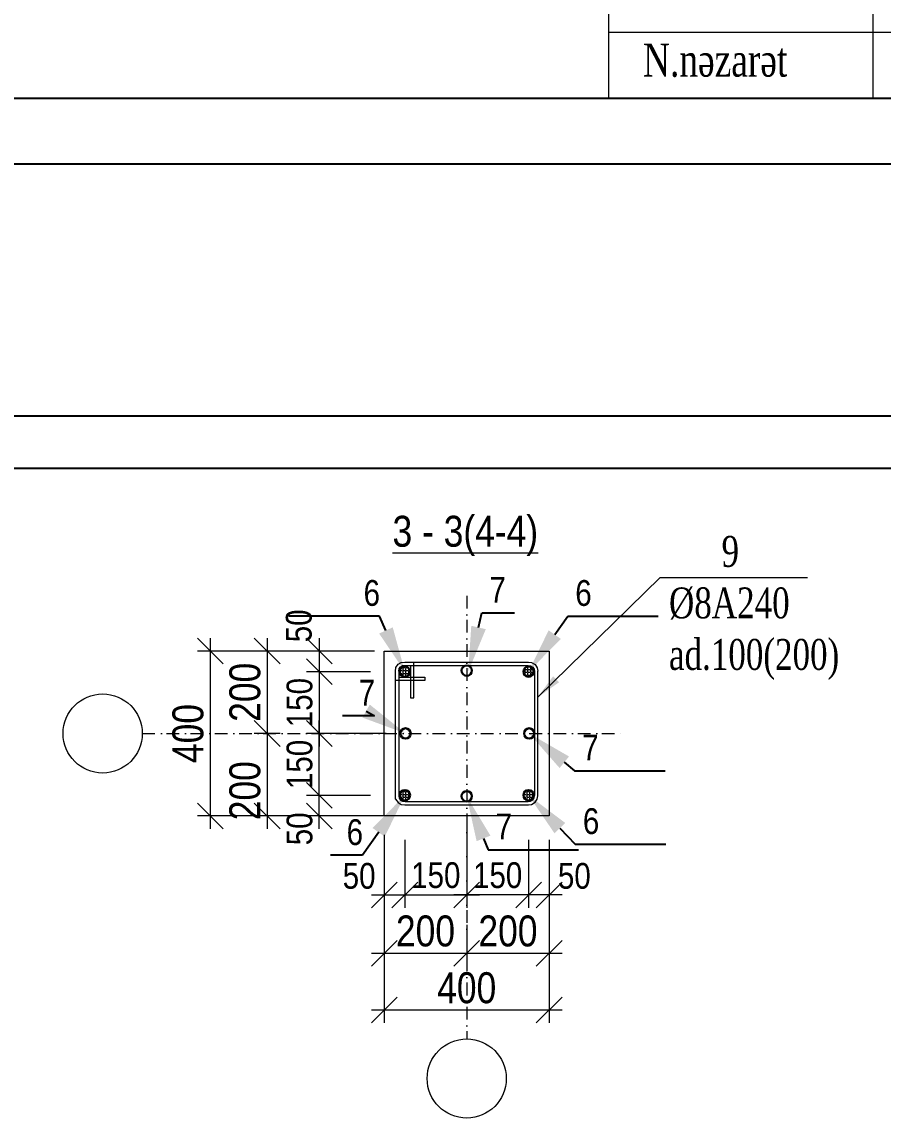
# Model space of a CAD drawing. Header units: millimetres. Extents: x -149347 to 251215, y -2929184 to -2541447.
# Drawn here: x -15962 to -7608, y -2682506 to -2671868 of the extents above; entities that cross this region are included whole.
import ezdxf
from ezdxf import colors
from ezdxf.entities.mleader import LeaderData, LeaderLine
from ezdxf.math import Vec2, Vec3

# ---------------------------------------------------------------- set-up
doc = ezdxf.new("R2010")
doc.units = ezdxf.units.MM
doc.linetypes.add('CENTER', pattern=[1524, 952.5, -190.5, 190.5, -190.5])
doc.linetypes.add('Dot & Dashed', pattern=[469.194434, 246.944437, -123.472219, 0, -98.777778])
for name, color, linetype, lineweight in [('Ishare xetleri', 95, 'Continuous', 5), ('Oxlar- - -', 84, 'CENTER', 5), ('Xamut', 5, 'Continuous', 15)]:
    doc.layers.add(name, color=color, linetype=linetype, lineweight=lineweight)
doc.layers.add('Text', color=7, linetype='Continuous')
doc.styles.add('400', font='times.ttf', dxfattribs={"width": 0.75, "height": 300})
doc.styles.add('style1', font='A3TI(LA).TTF', dxfattribs={"height": 400})
doc.styles.add('style6', font='ARIALN.TTF', dxfattribs={"height": 300})
doc.dimstyles.new('DIM_100', dxfattribs={"dimscale": 100, "dimtxt": 250, "dimasz": 2.5, "dimexe": 1.25, "dimexo": 0.625, "dimtad": 1, "dimdec": 0, "dimtxsty": 'style1', "dimblk": 'OBLIQUE', "dimcen": 2.5, "dimdle": 1.25, "dimclrd": 251, "dimclre": 251, "dimaunit": 1, "dimadec": 3, "dimazin": 0, "dimtfac": 1, "dimtdec": 0, "dimtmove": 1, "dimatfit": 3, "dimfxl": 1.25, "dimlwd": 5, "dimlwe": 5, "dimarcsym": 0})
pattern_1 = [(0, (-1734877.308, -77396.46), (0, 27.94), [20.32, -7.62]), (90, (-1734877.308, -77396.46), (-27.94, 2e-15), [20.32, -7.62])]
pattern_2 = [(0, (-1734877.308, -78596.445), (0, 27.94), [20.32, -7.62]), (90, (-1734877.308, -78596.445), (-27.94, 2e-15), [20.32, -7.62])]
pattern_3 = [(0, (-1736077.308, -77396.46), (0, 27.94), [20.32, -7.62]), (90, (-1736077.308, -77396.46), (-27.94, 2e-15), [20.32, -7.62])]
pattern_4 = [(0, (-10997, -2678123.58), (0, 27.94), [20.32, -7.62]), (90, (-10997, -2678123.58), (-27.94, 2e-15), [20.32, -7.62])]

# ---------------------------------------------------------------- blocks, each defined once
blk = doc.blocks.new('mekteb')
at = {"color": 0, "lineweight": 25}
for p, q in [((99643.1, -1821465.8), (139843.2, -1821465.8)), ((139843.2, -1849866.4), (99643.1, -1849866.4))]:
    blk.add_line(p, q, dxfattribs=at)
at = {"color": 0, "lineweight": 25, "ltscale": 15}
for p, q in [((139343.2, -1821965.8), (101643.2, -1821965.8)), ((101643.2, -1849366.4), (139343.2, -1849366.4))]:
    blk.add_line(p, q, dxfattribs=at)
at = {"linetype": 'Continuous', "lineweight": 15}
for p, q in [((122843.3, -1843866.5), (122843.3, -1849366.4)), ((120843.4, -1848866.4), (127343.3, -1848866.4)), ((120843.4, -1849366.4), (139343.2, -1849366.4))]:
    blk.add_line(p, q, dxfattribs=at)
blk.add_lwpolyline([(120843.4, -1849366.4), (139343.2, -1849366.4), (139343.2, -1843866.5), (120843.4, -1843866.5)], close=True, dxfattribs=at)
at = {"lineweight": 25, "ltscale": 15, "insert": (121104.5, -1848952.7), "char_height": 249.995, "width": 7544.035, "attachment_point": 1, "style": '400'}
blk.add_mtext('{\\fTimes New Roman|b0|i0|c238|p18;N.nəzarət}', dxfattribs=at)
blk = doc.blocks.new('_Oblique')
at = {"color": 0, "linetype": 'ByBlock', "lineweight": -2}
blk.add_line((-0.5, -0.5), (0.5, 0.5), dxfattribs=at)
blk = doc.blocks.new('*D1454')
at = {"color": 251, "lineweight": 5, "ltscale": 15, "transparency": 16777216}
for p, q in [((-12447, -2679758), (-12447, -2681583)), ((-10847, -2679805), (-10847, -2681583))]:
    blk.add_line(p, q, dxfattribs=at)
at = {"color": 251, "linetype": 'ByBlock', "lineweight": 5, "ltscale": 15, "transparency": 16777216}
blk.add_line((-10722, -2681458), (-12572, -2681458), dxfattribs=at)
at = {"layer": 'Defpoints', "color": 0, "lineweight": 15, "ltscale": 15, "transparency": 16777216}
for p in [(-12447, -2679695), (-10847, -2679742), (-12447, -2681458)]:
    blk.add_point(p, dxfattribs=at)
at = {"color": 251, "lineweight": 5, "ltscale": 15, "transparency": 16777216, "xscale": 250, "yscale": 250, "zscale": 250, "rotation": 180}
blk.add_blockref('_Oblique', (-12447, -2681458), dxfattribs=at)
at = {"color": 251, "lineweight": 5, "ltscale": 15, "transparency": 16777216, "xscale": 250, "yscale": 250, "zscale": 250}
blk.add_blockref('_Oblique', (-10847, -2681458), dxfattribs=at)
at = {"color": 0, "lineweight": 15, "ltscale": 15, "transparency": 16777216, "insert": (-11647, -2681243), "char_height": 300, "attachment_point": 5, "style": 'style6'}
blk.add_mtext('400', dxfattribs=at)
blk = doc.blocks.new('*D1455')
at = {"color": 251, "lineweight": 5, "ltscale": 15, "transparency": 16777216}
for p, q in [((-12447, -2679758), (-12447, -2681583)), ((-10847, -2679805), (-10847, -2681583))]:
    blk.add_line(p, q, dxfattribs=at)
at = {"color": 251, "linetype": 'ByBlock', "lineweight": 5, "ltscale": 15, "transparency": 16777216}
blk.add_line((-10722, -2681458), (-12572, -2681458), dxfattribs=at)
at = {"layer": 'Defpoints', "color": 0, "lineweight": 15, "ltscale": 15, "transparency": 16777216}
for p in [(-12447, -2679695), (-10847, -2679742), (-12447, -2681458)]:
    blk.add_point(p, dxfattribs=at)
at = {"color": 251, "lineweight": 5, "ltscale": 15, "transparency": 16777216, "xscale": 250, "yscale": 250, "zscale": 250, "rotation": 180}
blk.add_blockref('_Oblique', (-12447, -2681458), dxfattribs=at)
at = {"color": 251, "lineweight": 5, "ltscale": 15, "transparency": 16777216, "xscale": 250, "yscale": 250, "zscale": 250}
blk.add_blockref('_Oblique', (-10847, -2681458), dxfattribs=at)
at = {"color": 0, "lineweight": 15, "ltscale": 15, "transparency": 16777216, "insert": (-11647, -2681243), "char_height": 300, "attachment_point": 5, "style": 'style6'}
blk.add_mtext('400', dxfattribs=at)
blk = doc.blocks.new('*D1456')
at = {"color": 251, "lineweight": 5, "ltscale": 15, "transparency": 16777216}
for p, q in [((-12447, -2679805), (-12447, -2680465)), ((-12247, -2679805), (-12247, -2680465))]:
    blk.add_line(p, q, dxfattribs=at)
at = {"color": 251, "linetype": 'ByBlock', "lineweight": 5, "ltscale": 15, "transparency": 16777216}
blk.add_line((-12572, -2680340), (-12122, -2680340), dxfattribs=at)
at = {"layer": 'Defpoints', "color": 0, "lineweight": 15, "ltscale": 15, "transparency": 16777216}
for p in [(-12447, -2679742), (-12247, -2679742), (-12247, -2680340)]:
    blk.add_point(p, dxfattribs=at)
at = {"color": 251, "lineweight": 5, "ltscale": 15, "transparency": 16777216, "xscale": 250, "yscale": 250, "zscale": 250, "rotation": 180}
blk.add_blockref('_Oblique', (-12447, -2680340), dxfattribs=at)
at = {"color": 251, "lineweight": 5, "ltscale": 15, "transparency": 16777216, "xscale": 250, "yscale": 250, "zscale": 250}
blk.add_blockref('_Oblique', (-12247, -2680340), dxfattribs=at)
at = {"color": 0, "lineweight": 15, "ltscale": 15, "transparency": 16777216, "insert": (-12691, -2680157), "char_height": 300, "attachment_point": 5, "style": 'style6'}
blk.add_mtext('{\\H0.83333x;50}', dxfattribs=at)
blk = doc.blocks.new('*D1457')
at = {"color": 251, "lineweight": 5, "ltscale": 15, "transparency": 16777216}
for p, q in [((-11647, -2680629), (-11647, -2681033)), ((-12447, -2680827), (-12447, -2681033))]:
    blk.add_line(p, q, dxfattribs=at)
at = {"color": 251, "linetype": 'ByBlock', "lineweight": 5, "ltscale": 15, "transparency": 16777216}
blk.add_line((-11522, -2680908), (-12572, -2680908), dxfattribs=at)
at = {"layer": 'Defpoints', "color": 0, "lineweight": 15, "ltscale": 15, "transparency": 16777216}
for p in [(-11647, -2680567), (-12447, -2680765), (-12447, -2680908)]:
    blk.add_point(p, dxfattribs=at)
at = {"color": 251, "lineweight": 5, "ltscale": 15, "transparency": 16777216, "xscale": 250, "yscale": 250, "zscale": 250, "rotation": 180}
blk.add_blockref('_Oblique', (-12447, -2680908), dxfattribs=at)
at = {"color": 251, "lineweight": 5, "ltscale": 15, "transparency": 16777216, "xscale": 250, "yscale": 250, "zscale": 250}
blk.add_blockref('_Oblique', (-11647, -2680908), dxfattribs=at)
at = {"color": 0, "lineweight": 15, "ltscale": 15, "transparency": 16777216, "insert": (-12047, -2680692), "char_height": 300, "attachment_point": 5, "style": 'style6'}
blk.add_mtext('200', dxfattribs=at)
blk = doc.blocks.new('*D1458')
at = {"color": 251, "lineweight": 5, "ltscale": 15, "transparency": 16777216}
for p, q in [((-11647, -2680629), (-11647, -2681033)), ((-10847, -2680767), (-10847, -2681033))]:
    blk.add_line(p, q, dxfattribs=at)
at = {"color": 251, "linetype": 'ByBlock', "lineweight": 5, "ltscale": 15, "transparency": 16777216}
blk.add_line((-10722, -2680908), (-11772, -2680908), dxfattribs=at)
at = {"layer": 'Defpoints', "color": 0, "lineweight": 15, "ltscale": 15, "transparency": 16777216}
for p in [(-11647, -2680567), (-10847, -2680704), (-11647, -2680908)]:
    blk.add_point(p, dxfattribs=at)
at = {"color": 251, "lineweight": 5, "ltscale": 15, "transparency": 16777216, "xscale": 250, "yscale": 250, "zscale": 250, "rotation": 180}
blk.add_blockref('_Oblique', (-11647, -2680908), dxfattribs=at)
at = {"color": 251, "lineweight": 5, "ltscale": 15, "transparency": 16777216, "xscale": 250, "yscale": 250, "zscale": 250}
blk.add_blockref('_Oblique', (-10847, -2680908), dxfattribs=at)
at = {"color": 0, "lineweight": 15, "ltscale": 15, "transparency": 16777216, "insert": (-11247, -2680692), "char_height": 300, "attachment_point": 5, "style": 'style6'}
blk.add_mtext('200', dxfattribs=at)
blk = doc.blocks.new('*D1459')
at = {"color": 251, "lineweight": 5, "ltscale": 15, "transparency": 16777216}
for p, q in [((-11047, -2679805), (-11047, -2680465)), ((-10847, -2679805), (-10847, -2680465))]:
    blk.add_line(p, q, dxfattribs=at)
at = {"color": 251, "linetype": 'ByBlock', "lineweight": 5, "ltscale": 15, "transparency": 16777216}
blk.add_line((-10722, -2680340), (-11172, -2680340), dxfattribs=at)
at = {"layer": 'Defpoints', "color": 0, "lineweight": 15, "ltscale": 15, "transparency": 16777216}
for p in [(-11047, -2679742), (-10847, -2679742), (-11047, -2680340)]:
    blk.add_point(p, dxfattribs=at)
at = {"color": 251, "lineweight": 5, "ltscale": 15, "transparency": 16777216, "xscale": 250, "yscale": 250, "zscale": 250, "rotation": 180}
blk.add_blockref('_Oblique', (-11047, -2680340), dxfattribs=at)
at = {"color": 251, "lineweight": 5, "ltscale": 15, "transparency": 16777216, "xscale": 250, "yscale": 250, "zscale": 250}
blk.add_blockref('_Oblique', (-10847, -2680340), dxfattribs=at)
at = {"color": 0, "lineweight": 15, "ltscale": 15, "transparency": 16777216, "insert": (-10603, -2680157), "char_height": 300, "attachment_point": 5, "style": 'style6'}
blk.add_mtext('{\\H0.83333x;50}', dxfattribs=at)
blk = doc.blocks.new('*D1460')
at = {"color": 251, "linetype": 'ByBlock', "lineweight": 5, "ltscale": 15, "transparency": 16777216}
blk.add_line((-13583, -2677849), (-13583, -2678899), dxfattribs=at)
at = {"color": 251, "lineweight": 5, "ltscale": 15, "transparency": 16777216}
for p, q in [((-13442, -2677974), (-13708, -2677974)), ((-13456, -2678774), (-13708, -2678774))]:
    blk.add_line(p, q, dxfattribs=at)
at = {"layer": 'Defpoints', "color": 0, "lineweight": 15, "ltscale": 15, "transparency": 16777216}
for p in [(-13379, -2677974), (-13583, -2678774), (-13394, -2678774)]:
    blk.add_point(p, dxfattribs=at)
at = {"color": 251, "lineweight": 5, "ltscale": 15, "transparency": 16777216, "xscale": 250, "yscale": 250, "zscale": 250}
for p, rotation in [((-13583, -2677974), 90), ((-13583, -2678774), 270)]:
    blk.add_blockref('_Oblique', p, dxfattribs=dict(at, rotation=rotation))
at = {"color": 0, "lineweight": 15, "ltscale": 15, "transparency": 16777216, "insert": (-13798, -2678374), "char_height": 300, "attachment_point": 5, "rotation": 90, "style": 'style6'}
blk.add_mtext('200', dxfattribs=at)
blk = doc.blocks.new('*D1461')
at = {"color": 251, "linetype": 'ByBlock', "lineweight": 5, "ltscale": 15, "transparency": 16777216}
blk.add_line((-14135, -2677849), (-14135, -2679699), dxfattribs=at)
at = {"color": 251, "lineweight": 5, "ltscale": 15, "transparency": 16777216}
for p, q in [((-12609, -2677974), (-14260, -2677974)), ((-12394, -2679574), (-14260, -2679574))]:
    blk.add_line(p, q, dxfattribs=at)
at = {"layer": 'Defpoints', "color": 0, "lineweight": 15, "ltscale": 15, "transparency": 16777216}
for p in [(-12547, -2677974), (-14135, -2679574), (-12332, -2679574)]:
    blk.add_point(p, dxfattribs=at)
at = {"color": 251, "lineweight": 5, "ltscale": 15, "transparency": 16777216, "xscale": 250, "yscale": 250, "zscale": 250}
for p, rotation in [((-14135, -2677974), 90), ((-14135, -2679574), 270)]:
    blk.add_blockref('_Oblique', p, dxfattribs=dict(at, rotation=rotation))
at = {"color": 0, "lineweight": 15, "ltscale": 15, "transparency": 16777216, "insert": (-14350, -2678774), "char_height": 300, "attachment_point": 5, "rotation": 90, "style": 'style6'}
blk.add_mtext('400', dxfattribs=at)
blk = doc.blocks.new('*D1462')
at = {"color": 251, "linetype": 'ByBlock', "lineweight": 5, "ltscale": 15, "transparency": 16777216}
blk.add_line((-13078, -2677849), (-13078, -2678299), dxfattribs=at)
at = {"color": 251, "lineweight": 5, "ltscale": 15, "transparency": 16777216}
for p, q in [((-12542, -2677974), (-13203, -2677974)), ((-12582, -2678174), (-13203, -2678174))]:
    blk.add_line(p, q, dxfattribs=at)
at = {"layer": 'Defpoints', "color": 0, "lineweight": 15, "ltscale": 15, "transparency": 16777216}
for p in [(-12479, -2677974), (-13078, -2678174), (-12519, -2678174)]:
    blk.add_point(p, dxfattribs=at)
at = {"color": 251, "lineweight": 5, "ltscale": 15, "transparency": 16777216, "xscale": 250, "yscale": 250, "zscale": 250}
for p, rotation in [((-13078, -2677974), 90), ((-13078, -2678174), 270)]:
    blk.add_blockref('_Oblique', p, dxfattribs=dict(at, rotation=rotation))
at = {"color": 0, "lineweight": 15, "ltscale": 15, "transparency": 16777216, "insert": (-13275, -2677729), "char_height": 300, "attachment_point": 5, "rotation": 90, "style": 'style6'}
blk.add_mtext('{\\H0.83333x;50}', dxfattribs=at)
blk = doc.blocks.new('*D1463')
at = {"color": 251, "linetype": 'ByBlock', "lineweight": 5, "ltscale": 15, "transparency": 16777216}
blk.add_line((-13583, -2678649), (-13583, -2679699), dxfattribs=at)
at = {"color": 251, "lineweight": 5, "ltscale": 15, "transparency": 16777216}
for p, q in [((-13456, -2678774), (-13708, -2678774)), ((-13502, -2679574), (-13708, -2679574))]:
    blk.add_line(p, q, dxfattribs=at)
at = {"layer": 'Defpoints', "color": 0, "lineweight": 15, "ltscale": 15, "transparency": 16777216}
for p in [(-13394, -2678774), (-13583, -2679574), (-13440, -2679574)]:
    blk.add_point(p, dxfattribs=at)
at = {"color": 251, "lineweight": 5, "ltscale": 15, "transparency": 16777216, "xscale": 250, "yscale": 250, "zscale": 250}
for p, rotation in [((-13583, -2678774), 90), ((-13583, -2679574), 270)]:
    blk.add_blockref('_Oblique', p, dxfattribs=dict(at, rotation=rotation))
at = {"color": 0, "lineweight": 15, "ltscale": 15, "transparency": 16777216, "insert": (-13798, -2679329), "char_height": 300, "attachment_point": 5, "rotation": 90, "style": 'style6'}
blk.add_mtext('200', dxfattribs=at)
blk = doc.blocks.new('*D1464')
at = {"color": 251, "linetype": 'ByBlock', "lineweight": 5, "ltscale": 15, "transparency": 16777216}
blk.add_line((-13078, -2679699), (-13078, -2679249), dxfattribs=at)
at = {"color": 251, "lineweight": 5, "ltscale": 15, "transparency": 16777216}
for p, q in [((-12582, -2679374), (-13203, -2679374)), ((-12582, -2679574), (-13203, -2679574))]:
    blk.add_line(p, q, dxfattribs=at)
at = {"layer": 'Defpoints', "color": 0, "lineweight": 15, "ltscale": 15, "transparency": 16777216}
for p in [(-13078, -2679374), (-12519, -2679374), (-12519, -2679574)]:
    blk.add_point(p, dxfattribs=at)
at = {"color": 251, "lineweight": 5, "ltscale": 15, "transparency": 16777216, "xscale": 250, "yscale": 250, "zscale": 250}
for p, rotation in [((-13078, -2679374), 90), ((-13078, -2679574), 270)]:
    blk.add_blockref('_Oblique', p, dxfattribs=dict(at, rotation=rotation))
at = {"color": 0, "lineweight": 15, "ltscale": 15, "transparency": 16777216, "insert": (-13268, -2679699), "char_height": 300, "attachment_point": 5, "rotation": 90, "style": 'style6'}
blk.add_mtext('{\\H0.83333x;50}', dxfattribs=at)
blk = doc.blocks.new('*D1465')
at = {"color": 251, "lineweight": 5, "ltscale": 15, "transparency": 16777216}
for p, q in [((-11647, -2679609), (-11647, -2680465)), ((-12247, -2679805), (-12247, -2680465))]:
    blk.add_line(p, q, dxfattribs=at)
at = {"color": 251, "linetype": 'ByBlock', "lineweight": 5, "ltscale": 15, "transparency": 16777216}
blk.add_line((-12372, -2680340), (-11522, -2680340), dxfattribs=at)
at = {"layer": 'Defpoints', "color": 0, "lineweight": 15, "ltscale": 15, "transparency": 16777216}
for p in [(-11647, -2679546), (-12247, -2679742), (-11647, -2680340)]:
    blk.add_point(p, dxfattribs=at)
at = {"color": 251, "lineweight": 5, "ltscale": 15, "transparency": 16777216, "xscale": 250, "yscale": 250, "zscale": 250, "rotation": 180}
blk.add_blockref('_Oblique', (-12247, -2680340), dxfattribs=at)
at = {"color": 251, "lineweight": 5, "ltscale": 15, "transparency": 16777216, "xscale": 250, "yscale": 250, "zscale": 250}
blk.add_blockref('_Oblique', (-11647, -2680340), dxfattribs=at)
at = {"color": 0, "lineweight": 15, "ltscale": 15, "transparency": 16777216, "insert": (-11947, -2680150), "char_height": 300, "attachment_point": 5, "style": 'style6'}
blk.add_mtext('{\\H0.83333x;150}', dxfattribs=at)
blk = doc.blocks.new('*D1466')
at = {"color": 251, "lineweight": 5, "ltscale": 15, "transparency": 16777216}
for p, q in [((-11647, -2679729), (-11647, -2680465)), ((-11047, -2679805), (-11047, -2680465))]:
    blk.add_line(p, q, dxfattribs=at)
at = {"color": 251, "linetype": 'ByBlock', "lineweight": 5, "ltscale": 15, "transparency": 16777216}
blk.add_line((-10922, -2680340), (-11772, -2680340), dxfattribs=at)
at = {"layer": 'Defpoints', "color": 0, "lineweight": 15, "ltscale": 15, "transparency": 16777216}
for p in [(-11647, -2679667), (-11047, -2679742), (-11647, -2680340)]:
    blk.add_point(p, dxfattribs=at)
at = {"color": 251, "lineweight": 5, "ltscale": 15, "transparency": 16777216, "xscale": 250, "yscale": 250, "zscale": 250, "rotation": 180}
blk.add_blockref('_Oblique', (-11647, -2680340), dxfattribs=at)
at = {"color": 251, "lineweight": 5, "ltscale": 15, "transparency": 16777216, "xscale": 250, "yscale": 250, "zscale": 250}
blk.add_blockref('_Oblique', (-11047, -2680340), dxfattribs=at)
at = {"color": 0, "lineweight": 15, "ltscale": 15, "transparency": 16777216, "insert": (-11347, -2680150), "char_height": 300, "attachment_point": 5, "style": 'style6'}
blk.add_mtext('{\\H0.83333x;150}', dxfattribs=at)
blk = doc.blocks.new('*D1467')
at = {"color": 251, "linetype": 'ByBlock', "lineweight": 5, "ltscale": 15, "transparency": 16777216}
blk.add_line((-13078, -2678049), (-13078, -2678899), dxfattribs=at)
at = {"color": 251, "lineweight": 5, "ltscale": 15, "transparency": 16777216}
for p, q in [((-12582, -2678174), (-13203, -2678174)), ((-12430, -2678774), (-13203, -2678774))]:
    blk.add_line(p, q, dxfattribs=at)
at = {"layer": 'Defpoints', "color": 0, "lineweight": 15, "ltscale": 15, "transparency": 16777216}
for p in [(-12519, -2678174), (-13078, -2678774), (-12367, -2678774)]:
    blk.add_point(p, dxfattribs=at)
at = {"color": 251, "lineweight": 5, "ltscale": 15, "transparency": 16777216, "xscale": 250, "yscale": 250, "zscale": 250}
for p, rotation in [((-13078, -2678174), 90), ((-13078, -2678774), 270)]:
    blk.add_blockref('_Oblique', p, dxfattribs=dict(at, rotation=rotation))
at = {"color": 0, "lineweight": 15, "ltscale": 15, "transparency": 16777216, "insert": (-13268, -2678474), "char_height": 300, "attachment_point": 5, "rotation": 90, "style": 'style6'}
blk.add_mtext('{\\H0.83333x;150}', dxfattribs=at)
blk = doc.blocks.new('*D1468')
at = {"color": 251, "linetype": 'ByBlock', "lineweight": 5, "ltscale": 15, "transparency": 16777216}
blk.add_line((-13078, -2679499), (-13078, -2678649), dxfattribs=at)
at = {"color": 251, "lineweight": 5, "ltscale": 15, "transparency": 16777216}
for p, q in [((-12430, -2678774), (-13203, -2678774)), ((-12582, -2679374), (-13203, -2679374))]:
    blk.add_line(p, q, dxfattribs=at)
at = {"layer": 'Defpoints', "color": 0, "lineweight": 15, "ltscale": 15, "transparency": 16777216}
for p in [(-13078, -2678774), (-12367, -2678774), (-12519, -2679374)]:
    blk.add_point(p, dxfattribs=at)
at = {"color": 251, "lineweight": 5, "ltscale": 15, "transparency": 16777216, "xscale": 250, "yscale": 250, "zscale": 250}
for p, rotation in [((-13078, -2678774), 90), ((-13078, -2679374), 270)]:
    blk.add_blockref('_Oblique', p, dxfattribs=dict(at, rotation=rotation))
at = {"color": 0, "lineweight": 15, "ltscale": 15, "transparency": 16777216, "insert": (-13268, -2679074), "char_height": 300, "attachment_point": 5, "rotation": 90, "style": 'style6'}
blk.add_mtext('{\\H0.83333x;150}', dxfattribs=at)

msp = doc.modelspace()

# ---------------------------------------------------------------- hatches: boundary and pattern name
at = {"layer": 'Xamut'}
h = msp.add_hatch(dxfattribs=at)
h.set_pattern_fill('ANGLE', color=0, scale=4, style=0)
h.set_pattern_definition(pattern_2)
edge = h.paths.add_edge_path()
edge.add_arc((-12247.00078, -2678173.57984), 50, 0, 360)
h = msp.add_hatch(dxfattribs=at)
h.set_pattern_fill('ANGLE', color=0, scale=4, style=0)
h.set_pattern_definition(pattern_2)
edge = h.paths.add_edge_path()
edge.add_arc((-12247.00078, -2678173.57984), 50, 0, 360)
h = msp.add_hatch(dxfattribs=at)
h.set_pattern_fill('ANGLE', color=0, scale=4, style=0)
h.set_pattern_definition(pattern_4)
edge = h.paths.add_edge_path()
edge.add_arc((-11047.00078, -2678173.57984), 50, 0, 360)
h = msp.add_hatch(dxfattribs=at)
h.set_pattern_fill('ANGLE', color=0, scale=4, style=0)
h.set_pattern_definition(pattern_4)
edge = h.paths.add_edge_path()
edge.add_arc((-11047.00078, -2678173.57984), 50, 0, 360)
h = msp.add_hatch(dxfattribs=at)
h.set_pattern_fill('ANGLE', color=0, scale=4, style=0)
h.set_pattern_definition(pattern_1)
edge = h.paths.add_edge_path()
edge.add_arc((-12247.00078, -2679373.59369), 50, 0, 360)
h = msp.add_hatch(dxfattribs=at)
h.set_pattern_fill('ANGLE', color=0, scale=4, style=0)
h.set_pattern_definition(pattern_1)
edge = h.paths.add_edge_path()
edge.add_arc((-12247.00078, -2679373.59369), 50, 0, 360)
h = msp.add_hatch(dxfattribs=at)
h.set_pattern_fill('ANGLE', color=0, scale=4, style=0)
h.set_pattern_definition(pattern_3)
edge = h.paths.add_edge_path()
edge.add_arc((-11047.00078, -2679373.59369), 50, 0, 360)
h = msp.add_hatch(dxfattribs=at)
h.set_pattern_fill('ANGLE', color=0, scale=4, style=0)
h.set_pattern_definition(pattern_3)
edge = h.paths.add_edge_path()
edge.add_arc((-11047.00078, -2679373.59369), 50, 0, 360)

# ---------------------------------------------------------------- linework, layer by layer
at = {"color": 7, "lineweight": 15, "ltscale": 20}
msp.add_lwpolyline([(-12447.00078, -2677973.57984), (-10847.00078, -2677973.57984), (-10847.00078, -2679573.59369), (-12447.00078, -2679573.59369), (-12447.00078, -2677973.57984)], dxfattribs=at)
at = {"layer": 'Ishare xetleri', "color": 251, "lineweight": 9}
for p, q in [((-12282.24741, -2678084.42434), (-12247.31516, -2678080.46782)), ((-12282.24741, -2678084.42434), (-12247.31516, -2678080.46782)), ((-11046.46321, -2678080.46782), (-11017.0652, -2678085.69173)), ((-11046.46321, -2678080.46782), (-11017.0652, -2678085.69173)), ((-12338.29217, -2678167.28251), (-12334.02917, -2678131.69893)), ((-12338.29217, -2678167.28251), (-12334.02917, -2678131.69893)), ((-12334.02917, -2678131.69893), (-12310.85955, -2678102.36929)), ((-12334.02917, -2678131.69893), (-12310.85955, -2678102.36929)), ((-12310.85955, -2678102.36929), (-12282.24741, -2678084.42434)), ((-12310.85955, -2678102.36929), (-12282.24741, -2678084.42434)), ((-12306.29217, -2678169.19252), (-12303.32905, -2678144.45911)), ((-12306.29217, -2678169.19252), (-12303.32905, -2678144.45911)), ((-12303.32905, -2678144.45911), (-12289.17522, -2678126.54226)), ((-12303.32905, -2678144.45911), (-12289.17522, -2678126.54226)), ((-12289.17522, -2678126.54226), (-12271.41232, -2678115.40173)), ((-12289.17522, -2678126.54226), (-12271.41232, -2678115.40173)), ((-12271.41232, -2678115.40173), (-12245.50873, -2678112.46782)), ((-12271.41232, -2678115.40173), (-12245.50873, -2678112.46782)), ((-11049.28425, -2678112.46782), (-11028.44365, -2678116.17111)), ((-11049.28425, -2678112.46782), (-11028.44365, -2678116.17111)), ((-11028.44365, -2678116.17111), (-11006.47707, -2678129.30054)), ((-11028.44365, -2678116.17111), (-11006.47707, -2678129.30054)), ((-11017.0652, -2678085.69173), (-10983.89797, -2678105.51579)), ((-11017.0652, -2678085.69173), (-10983.89797, -2678105.51579)), ((-11006.47707, -2678129.30054), (-10993.14303, -2678149.18417)), ((-11006.47707, -2678129.30054), (-10993.14303, -2678149.18417)), ((-10993.14303, -2678149.18417), (-10990.44659, -2678171.65339)), ((-10993.14303, -2678149.18417), (-10990.44659, -2678171.65339)), ((-10983.89797, -2678105.51579), (-10962.28648, -2678137.74271)), ((-10983.89797, -2678105.51579), (-10962.28648, -2678137.74271)), ((-10962.28648, -2678137.74271), (-10958.44659, -2678169.74016)), ((-10962.28648, -2678137.74271), (-10958.44659, -2678169.74016)), ((-12338.29217, -2679410.07821), (-12310.85955, -2679444.80423)), ((-12338.29217, -2679410.07821), (-12310.85955, -2679444.80423)), ((-12310.85955, -2679444.80423), (-12282.24741, -2679462.74918)), ((-12310.85955, -2679444.80423), (-12282.24741, -2679462.74918)), ((-12306.29217, -2679377.981), (-12303.32905, -2679402.71441)), ((-12306.29217, -2679377.981), (-12303.32905, -2679402.71441)), ((-12303.32905, -2679402.71441), (-12289.17522, -2679420.63126)), ((-12303.32905, -2679402.71441), (-12289.17522, -2679420.63126)), ((-12289.17522, -2679420.63126), (-12271.41232, -2679431.77179)), ((-12289.17522, -2679420.63126), (-12271.41232, -2679431.77179)), ((-12282.24741, -2679462.74918), (-12247.31516, -2679466.70571)), ((-12282.24741, -2679462.74918), (-12247.31516, -2679466.70571)), ((-12271.41232, -2679431.77179), (-12245.50873, -2679434.70571)), ((-12271.41232, -2679431.77179), (-12245.50873, -2679434.70571)), ((-11049.28425, -2679434.70571), (-11028.44365, -2679431.00241)), ((-11049.28425, -2679434.70571), (-11028.44365, -2679431.00241)), ((-11046.46321, -2679466.70571), (-11017.0652, -2679461.48179)), ((-11046.46321, -2679466.70571), (-11017.0652, -2679461.48179)), ((-11028.44365, -2679431.00241), (-11006.47707, -2679417.87298)), ((-11028.44365, -2679431.00241), (-11006.47707, -2679417.87298)), ((-11017.0652, -2679461.48179), (-10983.89797, -2679441.65773)), ((-11017.0652, -2679461.48179), (-10983.89797, -2679441.65773)), ((-11006.47707, -2679417.87298), (-10993.14303, -2679397.98935)), ((-11006.47707, -2679417.87298), (-10993.14303, -2679397.98935)), ((-10993.14303, -2679397.98935), (-10990.44659, -2679375.52013)), ((-10993.14303, -2679397.98935), (-10990.44659, -2679375.52013)), ((-10983.89797, -2679441.65773), (-10962.28648, -2679409.43081)), ((-10983.89797, -2679441.65773), (-10962.28648, -2679409.43081)), ((-10962.28648, -2679409.43081), (-10958.44659, -2679377.43336)), ((-10962.28648, -2679409.43081), (-10958.44659, -2679377.43336))]:
    msp.add_line(p, q, dxfattribs=at)
at = {"layer": 'Ishare xetleri', "color": 251, "lineweight": 9, "ltscale": 50}
for p, q in [((-12247.31516, -2678080.46782), (-11046.46321, -2678080.46782)), ((-12247.31516, -2678080.46782), (-11046.46321, -2678080.46782)), ((-12338.29217, -2679410.07821), (-12338.29217, -2678167.28251)), ((-12338.29217, -2679410.07821), (-12338.29217, -2678167.28251)), ((-12306.29217, -2678169.19252), (-12306.29217, -2679377.981)), ((-12306.29217, -2678169.19252), (-12306.29217, -2679377.981)), ((-12245.50873, -2678112.46782), (-11049.28425, -2678112.46782)), ((-12245.50873, -2678112.46782), (-11049.28425, -2678112.46782)), ((-10990.44659, -2678171.65339), (-10990.44659, -2679375.52013)), ((-10990.44659, -2678171.65339), (-10990.44659, -2679375.52013)), ((-10958.44659, -2679377.43336), (-10958.44659, -2678169.74016)), ((-10958.44659, -2679377.43336), (-10958.44659, -2678169.74016)), ((-12245.50873, -2679434.70571), (-11049.28425, -2679434.70571)), ((-12245.50873, -2679434.70571), (-11049.28425, -2679434.70571)), ((-12247.31516, -2679466.70571), (-11046.46321, -2679466.70571)), ((-12247.31516, -2679466.70571), (-11046.46321, -2679466.70571))]:
    msp.add_line(p, q, dxfattribs=at)
for points in [[(-12193.17018, -2678112.46782), (-12193.17018, -2678426.71043), (-12161.17018, -2678426.71043), (-12161.17018, -2678080.46782)], [(-12193.17018, -2678112.46782), (-12193.17018, -2678426.71043), (-12161.17018, -2678426.71043), (-12161.17018, -2678080.46782)], [(-12306.29217, -2678227.41044), (-12054.3838, -2678227.41044), (-12054.3838, -2678259.41044), (-12338.29217, -2678259.41044)], [(-12306.29217, -2678227.41044), (-12054.3838, -2678227.41044), (-12054.3838, -2678259.41044), (-12338.29217, -2678259.41044)]]:
    msp.add_lwpolyline(points, dxfattribs=at)
at = {"layer": 'Ishare xetleri', "color": 251}
for centre in [(-15178.73419, -2678773.58676), (-11647.00078, -2682121.94039)]:
    msp.add_circle(centre, 383.90078, dxfattribs=at)
at = {"layer": 'Oxlar- - -', "linetype": 'Dot & Dashed', "ltscale": 0.5}
for p, q in [((-11647.00078, -2677436.55963), (-11647.00078, -2681738.0396)), ((-14794.8334, -2678773.58676), (-10144.03237, -2678773.58676))]:
    msp.add_line(p, q, dxfattribs=at)
at = {"layer": 'Xamut', "color": 1, "lineweight": 30}
for centre in [(-12247.00078, -2678173.57984), (-11647.00078, -2678163.9469), (-11047.00078, -2678173.57984), (-12240.44659, -2678773.58676), (-11040.44659, -2678773.58676), (-12247.00078, -2679373.59369), (-11647.00078, -2679383.25432), (-11047.00078, -2679373.59369)]:
    msp.add_circle(centre, 50, dxfattribs=at)

# ---------------------------------------------------------------- block references
at = {"lineweight": 15}
for p, xscale, yscale, zscale in [((-165163.94435, -302161.45072), 1.281762046622964, 1.281762046622964, 1.281762046622964), ((-128587.50357, -817414.94779), 1.020208827031072, 1.020208827031072, 1.020208827031072)]:
    msp.add_blockref('mekteb', p, dxfattribs=dict(at, xscale=xscale, yscale=yscale, zscale=zscale))

# ---------------------------------------------------------------- texts
at = {"color": 7, "lineweight": 5, "ltscale": 15, "insert": (-12367.05913, -2676660.89967), "char_height": 300, "attachment_point": 1, "style": 'style6'}
msp.add_mtext_dynamic_manual_height_columns('{\\fArial Narrow|b0|i0|c238|p34;\\L3 - 3(4-4)}', width=10162.2055716, gutter_width=3519.63915, heights=[0], dxfattribs=at)
at = {"layer": 'Text', "insert": (-9684.48373, -2676856.34039), "char_height": 300, "attachment_point": 1, "style": '400'}
msp.add_mtext('    {\\fTimes New Roman|b0|i0|c238|p18;  9\\P%%C8A240\\Pad.100(200)}', dxfattribs=at)

# ---------------------------------------------------------------- dimensions: what is measured, and where the dimension line sits
at = {"color": 7, "lineweight": 15, "ltscale": 15}
for base, p1, p2, angle, picture, middle in [((-13077.80393, -2678173.57984), (-12479.48912, -2677973.57984), (-12519.48912, -2678173.57984), 270, '*D1462', (-13084.99466, -2677729.36428)), ((-13077.80393, -2678773.58676), (-12519.48912, -2678173.57984), (-12367.06897, -2678773.58676), 270, '*D1467', (-13077.80393, -2678473.57984)), ((-13077.80393, -2678773.58676), (-12519.48912, -2679373.62138), (-12367.06897, -2678773.58676), 90, '*D1468', (-13077.80393, -2679073.60407)), ((-13077.80393, -2679373.59369), (-12519.48912, -2679573.59369), (-12519.48912, -2679373.59369), 90, '*D1464', (-13077.80393, -2679698.59369)), ((-11647.00078, -2680340.3163), (-11047.00078, -2679742.00148), (-11647.00078, -2679666.67188), 180, '*D1466', (-11347.00078, -2680340.3163)), ((-11047.00078, -2680340.3163), (-10847.00078, -2679742.00148), (-11047.00078, -2679742.00148), 180, '*D1459', (-10602.78523, -2680347.50702))]:
    dim = msp.add_linear_dim(base=base, p1=p1, p2=p2, angle=angle, text='{\\H0.83333x;<>}', dimstyle='DIM_100', override={"dimlfac": 0.25, "dimtxsty": 'style6'}, dxfattribs=at)
    dim.commit()
    dim.dimension.update_dxf_attribs({"geometry": picture, "text_midpoint": middle, "dimtype": 160})
for base, p1, p2, angle, picture, middle in [((-14134.59095, -2679573.59369), (-12546.64265, -2677973.57984), (-12331.66008, -2679573.59369), 270, '*D1461', (-14350.26285, -2678773.58676)), ((-13582.71047, -2678773.58676), (-13379.28897, -2677973.57984), (-13393.53528, -2678773.58676), 270, '*D1460', (-13798.38236, -2678373.5833)), ((-12447.00078, -2681458.1765), (-10847.00078, -2679742.00148), (-12447.00078, -2679695.24563), 180, '*D1454', (-11647.00078, -2681242.5046)), ((-12447.00078, -2681458.1765), (-10847.00078, -2679742.00148), (-12447.00078, -2679695.24563), 180, '*D1455', (-11647.00078, -2681242.5046)), ((-12447.00078, -2680907.77791), (-11647.00078, -2680566.83657), (-12447.00078, -2680764.6193), 180, '*D1457', (-12047.00078, -2680692.10602)), ((-11647.00078, -2680907.77791), (-10847.00078, -2680704.35642), (-11647.00078, -2680566.83657), 180, '*D1458', (-11247.00078, -2680692.10602))]:
    dim = msp.add_linear_dim(base=base, p1=p1, p2=p2, angle=angle, dimstyle='DIM_100', override={"dimlfac": 0.25, "dimtxsty": 'style6'}, dxfattribs=at)
    dim.commit()
    dim.dimension.update_dxf_attribs({"geometry": picture, "text_midpoint": middle})
dim = msp.add_linear_dim(base=(-13582.69662, -2679573.59369), p1=(-13393.53528, -2678773.58676), p2=(-13439.538, -2679573.59369), angle=270, dimstyle='DIM_100', override={"dimlfac": 0.25, "dimtxsty": 'style6'}, dxfattribs=at)
dim.commit()
dim.dimension.update_dxf_attribs({"geometry": '*D1463', "text_midpoint": (-13582.69662, -2679328.65125), "dimtype": 160})
for base, p1, p2, picture, middle in [((-11647.00078, -2680340.3163), (-12247.00078, -2679742.00148), (-11647.00078, -2679546.31908), '*D1465', (-11947.00078, -2680340.3163)), ((-12247.00078, -2680340.3163), (-12447.00078, -2679742.00148), (-12247.00078, -2679742.00148), '*D1456', (-12691.21634, -2680347.50702))]:
    dim = msp.add_linear_dim(base=base, p1=p1, p2=p2, text='{\\H0.83333x;<>}', dimstyle='DIM_100', override={"dimlfac": 0.25, "dimtxsty": 'style6'}, dxfattribs=at)
    dim.commit()
    dim.dimension.update_dxf_attribs({"geometry": picture, "text_midpoint": middle, "dimtype": 160})

# ---------------------------------------------------------------- leaders
at = {"color": 7, "lineweight": 15, "ltscale": 80}
msp.add_leader([(-10958.44659, -2678422.29109), (-9770.9236, -2677258.84503), (-8341.94588, -2677258.84503)], dimstyle='DIM_100', override={"dimgap": 0.625, "dimtad": 0}, dxfattribs=at)
at = {"color": 3, "linetype": 'ByBlock', "lineweight": 9}
ml = msp.add_multileader_mtext('Standard', dxfattribs=at)
ml.set_content('{\\fArial Narrow|b0|i0|c238|p34;\\H0.83333x;\\C256; 6\\H1.2x;      }', color=3, style='style6')
ml.set_leader_properties()
ml.build(insert=Vec2(0, 0))
ml.multileader.update_dxf_attribs({"text_left_attachment_type": 6, "text_right_attachment_type": 6, "dogleg_length": 0.36, "arrow_head_size": 440})
ctx = ml.context
ctx.base_point, ctx.char_height, ctx.arrow_head_size, ctx.landing_gap_size, ctx.plane_origin = Vec3(-12720.40285, -2677634.79732), 300, 440, 0.198, Vec3(-4455.53389, -2672179.23299)
ctx.left_attachment, ctx.right_attachment, ctx.text_align_type = 6, 6, 1
notes = []
notes.append((ctx, [(0, (1, 1, 0), (-12494.3749, -2677634.79732), (-1, 0), 0.36, [(0, [(-12247.00078, -2678173.57984)], 0, [])])]))
ctx.mtext.insert, ctx.mtext.alignment, ctx.mtext.flow_direction = Vec3(-12607.56888, -2677284.79752), 2, 5
ml = msp.add_multileader_mtext('Standard', dxfattribs=at)
ml.set_content('{\\fArial Narrow|b0|i0|c238|p34;\\H0.83333x;\\C256; 7 \\H1.2x;      }', color=3, style='style6')
ml.set_leader_properties()
ml.build(insert=Vec2(0, 0))
ml.multileader.update_dxf_attribs({"text_left_attachment_type": 6, "text_right_attachment_type": 6, "dogleg_length": 0.36, "arrow_head_size": 440})
ctx = ml.context
ctx.base_point, ctx.char_height, ctx.arrow_head_size, ctx.landing_gap_size, ctx.plane_origin = Vec3(-11499.20191, -2677603.9557), 300, 440, 0.198, Vec3(-3709.16276, -2672004.10776)
ctx.left_attachment, ctx.right_attachment, ctx.text_align_type = 6, 6, 1
notes.append((ctx, [(1, (1, 1, 0), (-11499.56191, -2677603.9557), (1, 0), 0.36, [(0, [(-11632.24467, -2678173.57984)], 0, [])])]))
ctx.mtext.insert, ctx.mtext.width, ctx.mtext.alignment, ctx.mtext.flow_direction = Vec3(-11386.36793, -2677253.9559), 312.58621, 2, 5
ml = msp.add_multileader_mtext('Standard', dxfattribs=at)
ml.set_content('{\\fArial Narrow|b0|i0|c238|p34;\\H0.83333x;\\C256; 6\\H1.2x;      }', color=3, style='style6')
ml.set_leader_properties()
ml.build(insert=Vec2(0, 0))
ml.multileader.update_dxf_attribs({"text_left_attachment_type": 6, "text_right_attachment_type": 6, "dogleg_length": 0.36, "arrow_head_size": 440})
ctx = ml.context
ctx.base_point, ctx.char_height, ctx.arrow_head_size, ctx.landing_gap_size, ctx.plane_origin = Vec3(-10666.80294, -2677635.28324), 300, 440, 0.198, Vec3(-2454.86955, -2672179.23299)
ctx.left_attachment, ctx.right_attachment, ctx.text_align_type = 6, 6, 1
notes.append((ctx, [(1, (1, 1, 0), (-10667.16294, -2677635.28324), (1, 0), 0.36, [(0, [(-11046.82941, -2678173.57984)], 0, [])])]))
ctx.mtext.insert, ctx.mtext.alignment, ctx.mtext.flow_direction = Vec3(-10553.96897, -2677285.28344), 2, 5
ml = msp.add_multileader_mtext('Standard', dxfattribs=at)
ml.set_content('{\\fArial Narrow|b0|i0|c238|p34;\\H0.83333x;\\C256; 7\\H1.2x;      }', color=3, style='style6')
ml.set_leader_properties()
ml.build(insert=Vec2(0, 0))
ml.multileader.update_dxf_attribs({"text_left_attachment_type": 6, "text_right_attachment_type": 6, "dogleg_length": 0.36, "arrow_head_size": 440})
ctx = ml.context
ctx.base_point, ctx.char_height, ctx.arrow_head_size, ctx.landing_gap_size, ctx.plane_origin = Vec3(-12767.96721, -2678602.2571), 300, 440, 0.198, Vec3(-4721.42511, -2672932.87469)
ctx.left_attachment, ctx.right_attachment, ctx.text_align_type = 6, 6, 1
notes.append((ctx, [(0, (1, 1, 0), (-12541.93926, -2678602.2571), (-1, 0), 0.36, [(0, [(-12240.44659, -2678773.58676)], 0, [])])]))
ctx.mtext.insert, ctx.mtext.width, ctx.mtext.alignment, ctx.mtext.flow_direction = Vec3(-12655.13323, -2678252.2573), 307.054329, 2, 5
ml = msp.add_multileader_mtext('Standard', dxfattribs=at)
ml.set_content('{\\fArial Narrow|b0|i0|c238|p34;\\H0.83333x;\\C256; 7\\H1.2x;      }', color=3, style='style6')
ml.set_leader_properties()
ml.build(insert=Vec2(0, 0))
ml.multileader.update_dxf_attribs({"text_left_attachment_type": 6, "text_right_attachment_type": 6, "dogleg_length": 0.36, "arrow_head_size": 440})
ctx = ml.context
ctx.base_point, ctx.char_height, ctx.arrow_head_size, ctx.landing_gap_size, ctx.plane_origin = Vec3(-10599.78309, -2679134.8217), 300, 440, 0.198, Vec3(-2387.8497, -2673678.77145)
ctx.left_attachment, ctx.right_attachment, ctx.text_align_type = 6, 6, 1
notes.append((ctx, [(1, (1, 1, 0), (-10600.14309, -2679134.8217), (1, 0), 0.36, [(0, [(-11040.44659, -2678773.58676)], 0, [])])]))
ctx.mtext.insert, ctx.mtext.alignment, ctx.mtext.flow_direction = Vec3(-10486.94911, -2678784.8219), 2, 5
ml = msp.add_multileader_mtext('Standard', dxfattribs=at)
ml.set_content('{\\fArial Narrow|b0|i0|c238|p34;\\H0.83333x;\\C256; 6\\H1.2x;      }', color=3, style='style6')
ml.set_leader_properties()
ml.build(insert=Vec2(0, 0))
ml.multileader.update_dxf_attribs({"text_left_attachment_type": 6, "text_right_attachment_type": 6, "dogleg_length": 0.36, "arrow_head_size": 440})
ctx = ml.context
ctx.base_point, ctx.char_height, ctx.arrow_head_size, ctx.landing_gap_size, ctx.plane_origin = Vec3(-12884.80149, -2679955.84515), 300, 440, 0.198, Vec3(-4838.25939, -2674286.46274)
ctx.left_attachment, ctx.right_attachment, ctx.text_align_type = 6, 6, 1
notes.append((ctx, [(0, (1, 1, 0), (-12658.77354, -2679955.84515), (-1, 0), 0.36, [(0, [(-12247.00078, -2679373.59369)], 0, [])])]))
ctx.mtext.insert, ctx.mtext.width, ctx.mtext.alignment, ctx.mtext.flow_direction = Vec3(-12771.96751, -2679605.84535), 307.054329, 2, 5
ml = msp.add_multileader_mtext('Standard', dxfattribs=at)
ml.set_content('{\\fArial Narrow|b0|i0|c238|p34;\\H0.83333x;\\C256; 7\\H1.2x;      }', color=3, style='style6')
ml.set_leader_properties()
ml.build(insert=Vec2(0, 0))
ml.multileader.update_dxf_attribs({"text_left_attachment_type": 6, "text_right_attachment_type": 6, "dogleg_length": 0.36, "arrow_head_size": 440})
ctx = ml.context
ctx.base_point, ctx.char_height, ctx.arrow_head_size, ctx.landing_gap_size, ctx.plane_origin = Vec3(-11439.7446, -2679901.44721), 300, 440, 0.198, Vec3(-3330.64512, -2674568.82367)
ctx.left_attachment, ctx.right_attachment, ctx.text_align_type = 6, 6, 1
notes.append((ctx, [(1, (1, 1, 0), (-11440.1046, -2679901.44721), (1, 0), 0.36, [(0, [(-11647.00078, -2679383.25432)], 0, [])])]))
ctx.mtext.insert, ctx.mtext.alignment, ctx.mtext.flow_direction = Vec3(-11326.91062, -2679551.44741), 2, 5
ml = msp.add_multileader_mtext('Standard', dxfattribs=at)
ml.set_content('{\\fArial Narrow|b0|i0|c238|p34;\\H0.83333x;\\C256; 6\\H1.2x;      }', color=3, style='style6')
ml.set_leader_properties()
ml.build(insert=Vec2(0, 0))
ml.multileader.update_dxf_attribs({"text_left_attachment_type": 6, "text_right_attachment_type": 6, "dogleg_length": 0.36, "arrow_head_size": 440})
ctx = ml.context
ctx.base_point, ctx.char_height, ctx.arrow_head_size, ctx.landing_gap_size, ctx.plane_origin = Vec3(-10593.04341, -2679849.22403), 300, 440, 0.198, Vec3(-2381.11003, -2674393.17377)
ctx.left_attachment, ctx.right_attachment, ctx.text_align_type = 6, 6, 1
notes.append((ctx, [(1, (1, 1, 0), (-10593.40341, -2679849.22403), (1, 0), 0.36, [(0, [(-11047.00078, -2679373.59369)], 0, [])])]))
ctx.mtext.insert, ctx.mtext.alignment, ctx.mtext.flow_direction = Vec3(-10480.20944, -2679499.22423), 2, 5
for ctx, leaders in notes:
    for number, flags, end, landing, length, lines in leaders:
        leader = LeaderData()
        leader.index, (leader.has_last_leader_line, leader.has_dogleg_vector, leader.attachment_direction) = number, flags
        leader.last_leader_point, leader.dogleg_vector, leader.dogleg_length = Vec3(end), Vec3(landing), length
        for number, points, colour, breaks in lines:
            line = LeaderLine()
            line.index, line.vertices, line.color, line.breaks = number, Vec3.list(points), colors.encode_raw_color(colour), breaks
            leader.lines.append(line)
        ctx.leaders.append(leader)

doc.saveas('drawing.dxf')
